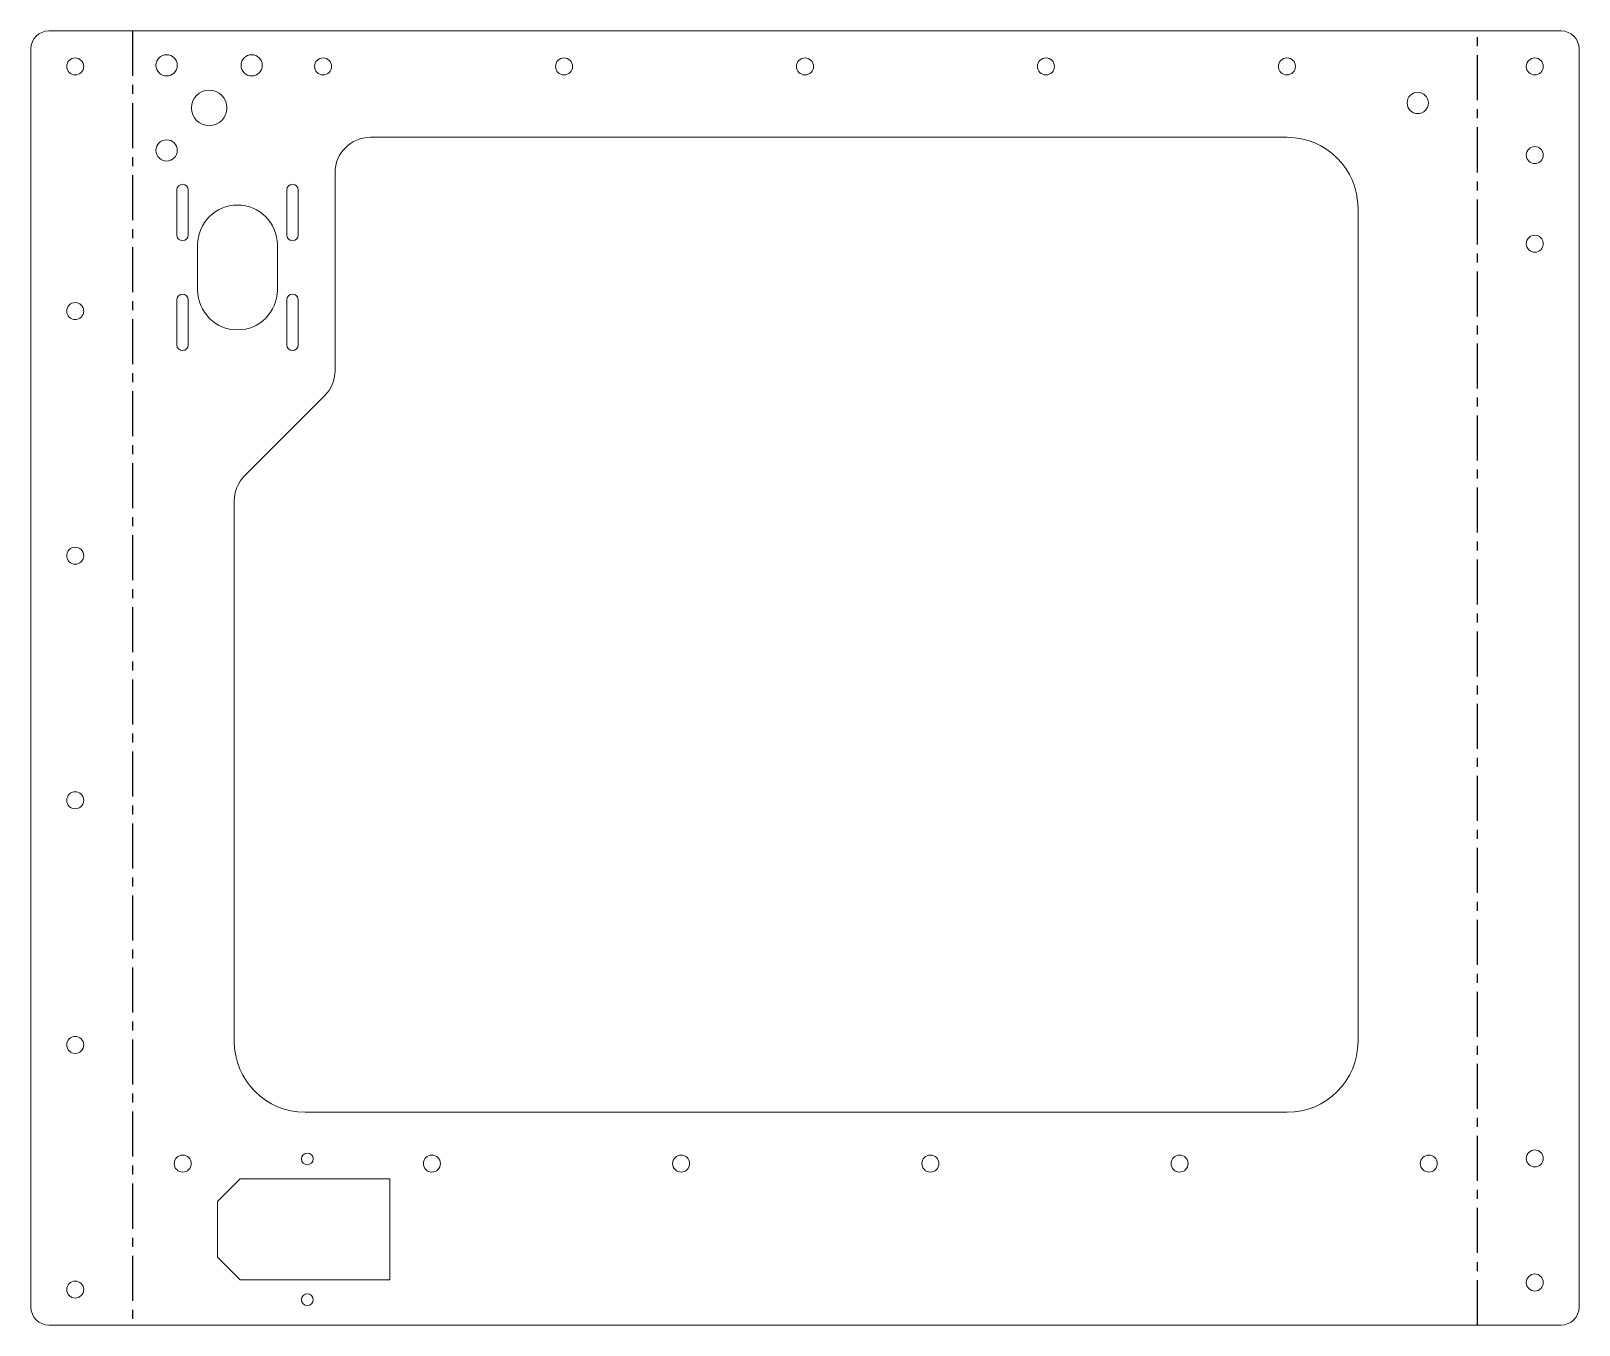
# Model space of a CAD drawing. Header units: millimetres. Extents: x -218 to 218, y 0 to 365.
import ezdxf

# ---------------------------------------------------------------- set-up
doc = ezdxf.new("R2010")
doc.units = ezdxf.units.MM
doc.linetypes.add('CENTERX2', pattern=[20.32, 12.7, -2.54, 2.54, -2.54])

msp = doc.modelspace()

# ---------------------------------------------------------------- linework, layer by layer
at = {"color": 7, "linetype": 'Continuous', "lineweight": 15}
for p, q in [((213.32, 365), (-213.32, 365)), ((-218.32, 360), (-218.32, 5)), ((218.32, 5), (218.32, 360)), ((135.98, 335), (-122.56, 335)), ((-132.56, 269.14), (-132.56, 325)), ((-177.16, 320.15), (-177.16, 307.45)), ((-173.96, 307.45), (-173.96, 320.15)), ((-146.16, 320.15), (-146.16, 307.45)), ((-142.96, 307.45), (-142.96, 320.15)), ((155.98, 80), (155.98, 315)), ((-171.31, 304.65), (-171.31, 291.95)), ((-148.81, 291.95), (-148.81, 304.65)), ((-177.16, 289.15), (-177.16, 276.45)), ((-173.96, 276.45), (-173.96, 289.15)), ((-146.16, 289.15), (-146.16, 276.45)), ((-142.96, 276.45), (-142.96, 289.15)), ((-158.05, 239.51), (-135.49, 262.07)), ((-160.98, 232.43), (-160.98, 80)), ((-140.98, 60), (135.98, 60)), ((-159.33, 41.25), (-165.72, 34.81)), ((-117.12, 41.25), (-159.33, 41.25)), ((-117.12, 12.75), (-117.12, 41.25)), ((-165.72, 34.81), (-165.72, 19.19)), ((-165.72, 19.19), (-159.33, 12.75)), ((-159.33, 12.75), (-117.12, 12.75)), ((-213.32, 0), (213.32, 0))]:
    msp.add_line(p, q, dxfattribs=at)
at = {"color": 7, "linetype": 'CENTERX2'}
for p, q in [((-189.65, 365), (-189.65, 0)), ((189.65, 0), (189.65, 365))]:
    msp.add_line(p, q, dxfattribs=at)
at = {"color": 7, "linetype": 'Continuous', "lineweight": 15}
for centre, radius in [((-180.06, 355.3), 3), ((-156.06, 355.3), 3), ((-205.84, 355), 2.4), ((-135.94, 355), 2.4), ((-67.97, 355), 2.4), ((0, 355), 2.4), ((67.97, 355), 2.4), ((135.94, 355), 2.4), ((205.84, 355), 2.4), ((-168.06, 343.3), 5), ((172.84, 344.7), 3), ((-180.06, 331.3), 3), ((205.84, 330), 2.4), ((205.84, 305), 2.4), ((-205.84, 286), 2.4), ((-205.84, 217), 2.4), ((-205.84, 148), 2.4), ((-205.84, 79), 2.4), ((-140.37, 46.85), 1.65), ((205.84, 47), 2.4), ((-175.52, 45.53), 2.4), ((-105.23, 45.53), 2.4), ((-34.94, 45.53), 2.4), ((35.36, 45.53), 2.4), ((105.65, 45.53), 2.4), ((175.94, 45.53), 2.4), ((205.84, 12), 2.4), ((-205.84, 10), 2.4), ((-140.37, 7.15), 1.65)]:
    msp.add_circle(centre, radius, dxfattribs=at)
for centre, radius, start, end in [((-213.32, 360), 5, 90, 180), ((213.32, 360), 5, 0, 90), ((-122.56, 325), 10, 90, 180), ((135.98, 315), 20, 0, 90), ((-175.56, 320.15), 1.6, 0, 180), ((-144.56, 320.15), 1.6, 360, 180), ((-160.06, 304.65), 11.25, 0, 180), ((-175.56, 307.45), 1.6, 180, 360), ((-144.56, 307.45), 1.6, 180, 360), ((-175.56, 289.15), 1.6, 0, 180), ((-160.06, 291.95), 11.25, 180, 0), ((-144.56, 289.15), 1.6, 0, 180), ((-175.56, 276.45), 1.6, 180, 0), ((-144.56, 276.45), 1.6, 180, 0), ((-142.56, 269.14), 10, 315, 0), ((-150.98, 232.43), 10, 135, 180), ((-140.98, 80), 20, 180, 270), ((135.98, 80), 20, 270, 0), ((-213.32, 5), 5, 180, 270), ((213.32, 5), 5, 270, 0)]:
    msp.add_arc(centre, radius, start, end, dxfattribs=at)

doc.saveas('drawing.dxf')
